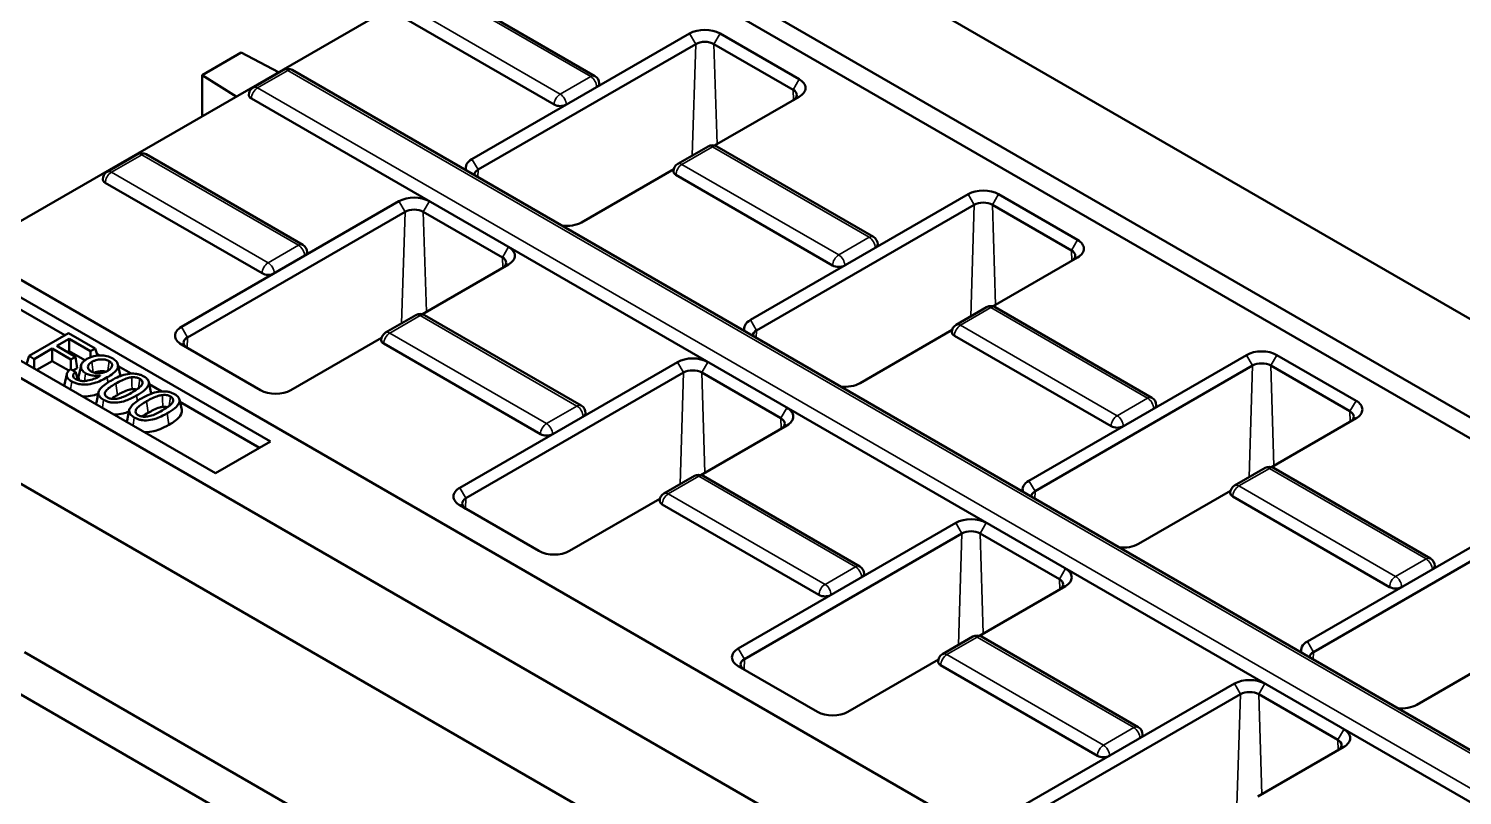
# Model space of a CAD drawing. Header units: millimetres. Extents: x 0 to 3089, y -40 to 1485.
# Drawn here: x 123.6 to 290.1, y 372.3 to 461.4 of the extents above; entities that cross this region are included whole.
import ezdxf

# ---------------------------------------------------------------- set-up
doc = ezdxf.new("R2010")
doc.units = ezdxf.units.MM
doc.header["$LTSCALE"] = 2.5
doc.layers.add('Sichtbar (ISO)', color=7, linetype='Continuous', lineweight=50)
doc.layers.add('Sichtbar schmal (ISO)', color=7, linetype='Continuous', lineweight=35)

msp = doc.modelspace()

# ---------------------------------------------------------------- linework, layer by layer
at = {"layer": 'Sichtbar (ISO)'}
for p, q in [((544.64, 281.255), (191.086, 485.379)), ((181.187, 479.664), (534.74, 275.54)), ((533.68, 273.703), (180.126, 477.827)), ((121.348, 438.278), (180.391, 472.366)), ((171.169, 466.394), (189.377, 455.882)), ((184.634, 452.566), (166.426, 463.079)), ((200.367, 460.833), (175.088, 446.239)), ((213.095, 455.526), (203.903, 460.833)), ((148.286, 458.628), (143.73, 455.997)), ((152.622, 456.334), (148.286, 458.628)), ((201.074, 459.609), (175.795, 445.014)), ((212.388, 454.301), (203.196, 459.609)), ((153.198, 456.596), (149.662, 454.555)), ((154.198, 456.596), (495.907, 259.31)), ((143.73, 455.997), (143.73, 451.2)), ((143.73, 455.997), (147.703, 453.494)), ((491.165, 255.995), (149.455, 453.281)), ((203.278, 447.817), (213.095, 453.485)), ((136.227, 446.798), (132.692, 444.757)), ((137.227, 446.798), (155.435, 436.286)), ((202.519, 447.717), (198.983, 445.676)), ((203.519, 447.717), (221.727, 437.205)), ((187.816, 438.89), (198.517, 445.069)), ((150.693, 432.971), (132.485, 443.483)), ((216.984, 433.889), (198.776, 444.401)), ((232.717, 442.156), (207.438, 427.561)), ((245.445, 436.849), (236.253, 442.156)), ((166.603, 441.34), (141.324, 426.745)), ((142.031, 425.52), (167.31, 440.115)), ((169.431, 440.115), (178.624, 434.808)), ((233.424, 440.931), (208.145, 426.336)), ((244.738, 435.624), (235.546, 440.931)), ((465.444, 234.307), (110.83, 439.043)), ((235.628, 429.14), (245.445, 434.808)), ((454.484, 229.204), (100.93, 433.328)), ((169.336, 428.221), (179.331, 433.991)), ((120.376, 431.491), (151.665, 413.426)), ((120.376, 430.05), (127.785, 425.772)), ((168.578, 428.121), (165.042, 426.08)), ((169.578, 428.121), (187.786, 417.609)), ((234.869, 429.04), (231.333, 426.998)), ((235.869, 429.04), (254.077, 418.527)), ((145.301, 409.751), (114.012, 427.816)), ((220.166, 420.213), (230.867, 426.391)), ((128.22, 426.023), (123.624, 423.369)), ((126.864, 424.536), (128.286, 425.358)), ((131.324, 424.231), (128.22, 426.023)), ((128.286, 425.358), (130.781, 423.917)), ((128.286, 423.917), (128.286, 425.358)), ((154.052, 419.396), (164.576, 425.473)), ((183.043, 414.293), (164.835, 424.806)), ((249.334, 415.212), (231.126, 425.724)), ((123.337, 422.432), (123.624, 423.369)), ((123.624, 423.369), (124.233, 423.017)), ((124.233, 423.017), (126.321, 424.223)), ((126.321, 424.223), (128.479, 422.977)), ((126.321, 422.782), (126.321, 424.223)), ((129.022, 423.29), (126.864, 424.536)), ((128.286, 423.917), (128.112, 423.816)), ((130.109, 422.865), (128.286, 423.917)), ((128.479, 422.977), (129.022, 423.29)), ((129.209, 421.958), (129.022, 423.29)), ((130.781, 423.917), (131.324, 424.231)), ((130.781, 423.228), (130.781, 423.917)), ((131.572, 423.417), (131.324, 424.231)), ((131.51, 423.622), (131.836, 423.433)), ((141.324, 424.703), (150.516, 419.396)), ((265.067, 423.479), (239.788, 408.884)), ((277.795, 418.172), (268.603, 423.479)), ((124.233, 421.915), (124.233, 423.017)), ((126.321, 422.782), (124.526, 421.746)), ((128.256, 421.665), (126.321, 422.782)), ((129.029, 421.535), (128.437, 421.82)), ((128.479, 421.8), (128.479, 422.977)), ((129.209, 421.958), (128.728, 421.68)), ((129.029, 421.535), (129.319, 420.557)), ((129.406, 421.072), (129.669, 422.278)), ((133.951, 422.375), (134.214, 421.169)), ((133.992, 422.189), (135.499, 421.318)), ((198.953, 422.662), (173.674, 408.067)), ((199.66, 421.438), (174.381, 406.843)), ((210.974, 416.13), (201.781, 421.438)), ((265.774, 422.254), (240.495, 407.659)), ((277.088, 416.947), (267.896, 422.254)), ((127.753, 420.064), (128.015, 421.27)), ((137.531, 420.366), (137.794, 419.16)), ((137.586, 420.113), (139.069, 419.257)), ((131.446, 417.951), (131.709, 419.158)), ((141.101, 418.305), (141.364, 417.099)), ((141.156, 418.052), (150.417, 412.705)), ((135.016, 415.89), (135.279, 417.097)), ((201.687, 409.544), (211.681, 415.314)), ((267.978, 410.462), (277.795, 416.13)), ((151.665, 413.426), (145.301, 409.751)), ((118.608, 410.874), (436.806, 227.162)), ((267.219, 410.362), (263.683, 408.321)), ((268.219, 410.362), (286.427, 399.85)), ((200.928, 409.444), (197.392, 407.402)), ((201.928, 409.444), (220.136, 398.931)), ((186.402, 400.719), (196.926, 406.795)), ((252.516, 401.535), (263.218, 407.714)), ((281.684, 396.534), (263.476, 407.047)), ((173.674, 406.026), (182.866, 400.719)), ((215.393, 395.616), (197.185, 406.128)), ((297.417, 404.801), (272.138, 390.207)), ((231.303, 403.985), (206.024, 389.39)), ((298.125, 403.577), (272.846, 388.982)), ((232.01, 402.76), (206.731, 388.165)), ((243.324, 397.453), (234.131, 402.76)), ((234.037, 390.866), (244.031, 396.636)), ((233.278, 390.766), (229.742, 388.725)), ((234.278, 390.766), (252.486, 380.254)), ((436.806, 207.844), (123.091, 388.967)), ((218.752, 382.042), (229.276, 388.118)), ((284.866, 382.858), (295.568, 389.036)), ((206.024, 387.349), (215.216, 382.042)), ((247.743, 376.938), (229.535, 387.451)), ((436.806, 202.667), (118.608, 386.379)), ((263.653, 385.308), (238.374, 370.713)), ((264.36, 384.083), (239.081, 369.488)), ((275.674, 378.776), (266.482, 384.083)), ((266.387, 372.189), (276.381, 377.959))]:
    msp.add_line(p, q, dxfattribs=at)
for centre, start, end in [((153.698, 455.73), 60, 120), ((188.877, 455.016), 0, 60), ((150.162, 453.689), 120, 180), ((136.727, 445.932), 60, 120), ((203.019, 446.851), 60, 120), ((133.192, 443.891), 120, 180), ((199.483, 444.81), 120, 180), ((221.227, 436.339), 0, 60), ((154.935, 435.42), 0, 60), ((169.078, 427.255), 60, 120), ((235.369, 428.174), 60, 120), ((231.833, 426.132), 120, 180), ((165.542, 425.214), 120, 180), ((253.577, 417.661), 0, 60), ((187.286, 416.743), 0, 60), ((267.719, 409.496), 60, 120), ((201.428, 408.578), 60, 120), ((264.183, 407.455), 120, 180), ((197.892, 406.536), 120, 180), ((285.927, 398.984), 0, 60), ((219.636, 398.065), 0, 60), ((233.778, 389.9), 60, 120), ((230.242, 387.859), 120, 180), ((251.986, 379.388), 0, 60)]:
    msp.add_arc(centre, 1, start, end, dxfattribs=at)
for centre, major_axis, start_param, end_param in [((202.135, 459.813), (-2.5, 0), 3.9269908, 5.4977871), ((202.135, 458.996), (-1.5, 0), 3.9269908, 5.4977871), ((188.877, 455.016), (1, 0), 5.4977871, 6.2831853), ((211.327, 454.506), (2.5, 0), 5.4977871, 7.0685835), ((150.162, 453.689), (-1, 0), 0, 0.7853982), ((211.327, 453.689), (1.5, 0), 5.4977871, 7.0685835), ((185.341, 452.975), (-1, 0), 0.7853982, 2.3561945), ((176.856, 445.218), (-2.5, 0), 5.4977871, 6.4846754), ((176.856, 444.401), (-1.5, 0), 5.4977871, 6.3071644), ((199.483, 444.81), (-1, 0), 0, 0.7853982), ((133.192, 443.891), (-1, 0), 0, 0.7853982), ((168.37, 440.319), (-2.5, 0), 3.9269908, 5.4977871), ((234.485, 441.135), (-2.5, 0), 3.9269908, 5.4977871), ((168.37, 439.502), (1.5, 0), 0.7853982, 2.3561945), ((234.485, 440.319), (-1.5, 0), 3.9269908, 5.4977871), ((186.048, 439.911), (2.5, 0), 4.5108988, 5.4977871), ((243.677, 435.828), (2.5, 0), 5.4977871, 7.0685835), ((154.935, 435.42), (1, 0), 5.4977871, 6.2831853), ((177.563, 434.195), (1.5, 0), 5.4977871, 7.0685835), ((177.563, 435.012), (2.5, 0), 5.4977871, 7.0685835), ((221.227, 436.339), (1, 0), 5.4977871, 6.2831853), ((243.677, 435.012), (1.5, 0), 5.4977871, 7.0685835), ((217.691, 434.297), (-1, 0), 0.7853982, 2.3561945), ((151.4, 433.379), (-1, 0), 0.7853982, 2.3561945), ((143.091, 425.724), (-2.5, 0), 5.4977871, 7.0685835), ((209.206, 426.541), (-2.5, 0), 5.4977871, 6.4846754), ((143.091, 424.908), (-1.5, 0), 5.4977871, 7.0685835), ((165.542, 425.214), (-1, 0), 0, 0.7853982), ((209.206, 425.724), (-1.5, 0), 5.4977871, 6.3071644), ((231.833, 426.132), (-1, 0), 0, 0.7853982), ((200.721, 421.642), (-2.5, 0), 3.9269908, 5.4977871), ((266.835, 422.458), (-2.5, 0), 3.9269908, 5.4977871), ((200.721, 420.825), (-1.5, 0), 3.9269908, 5.4977871), ((266.835, 421.642), (-1.5, 0), 3.9269908, 5.4977871), ((218.398, 421.233), (2.5, 0), 4.5108988, 5.4977871), ((152.284, 420.417), (2.5, 0), 3.9269908, 5.4977871), ((276.027, 417.151), (2.5, 0), 5.4977871, 7.0685835), ((187.286, 416.743), (1, 0), 5.4977871, 6.2831853), ((209.913, 416.334), (2.5, 0), 5.4977871, 7.0685835), ((253.577, 417.661), (1, 0), 5.4977871, 6.2831853), ((276.027, 416.334), (1.5, 0), 5.4977871, 7.0685835), ((209.913, 415.518), (1.5, 0), 5.4977871, 7.0685835), ((250.041, 415.62), (-1, 0), 0.7853982, 2.3561945), ((183.75, 414.701), (-1, 0), 0.7853982, 2.3561945), ((175.442, 407.047), (-2.5, 0), 5.4977871, 7.0685835), ((241.556, 407.863), (-2.5, 0), 5.4977871, 6.4846754), ((175.442, 406.23), (-1.5, 0), 5.4977871, 7.0685835), ((197.892, 406.536), (-1, 0), 0, 0.7853982), ((241.556, 407.047), (-1.5, 0), 5.4977871, 6.3071644), ((264.183, 407.455), (-1, 0), 0, 0.7853982), ((233.071, 402.964), (-2.5, 0), 3.9269908, 5.4977871), ((233.071, 402.148), (-1.5, 0), 3.9269908, 5.4977871), ((250.748, 402.556), (2.5, 0), 4.5108988, 5.4977871), ((184.634, 401.74), (2.5, 0), 3.9269908, 5.4977871), ((219.636, 398.065), (1, 0), 5.4977871, 6.2831853), ((242.263, 397.657), (2.5, 0), 5.4977871, 7.0685835), ((285.927, 398.984), (1, 0), 5.4977871, 6.2831853), ((242.263, 396.841), (1.5, 0), 5.4977871, 7.0685835), ((282.391, 396.943), (-1, 0), 0.7853982, 2.3561945), ((216.1, 396.024), (-1, 0), 0.7853982, 2.3561945), ((273.906, 389.186), (-2.5, 0), 5.4977871, 6.4846754), ((207.792, 388.369), (-2.5, 0), 5.4977871, 7.0685835), ((207.792, 387.553), (-1.5, 0), 5.4977871, 7.0685835), ((273.906, 388.369), (-1.5, 0), 5.4977871, 6.3071644), ((230.242, 387.859), (-1, 0), 0, 0.7853982), ((265.421, 384.287), (-2.5, 0), 3.9269908, 5.4977871), ((265.421, 383.47), (-1.5, 0), 3.9269908, 5.4977871), ((216.984, 383.062), (2.5, 0), 3.9269908, 5.4977871), ((283.099, 383.879), (2.5, 0), 4.5108988, 5.4977871), ((274.613, 378.98), (2.5, 0), 5.4977871, 7.0685835), ((251.986, 379.388), (1, 0), 5.4977871, 6.2831853), ((274.613, 378.163), (1.5, 0), 5.4977871, 7.0685835), ((248.45, 377.347), (-1, 0), 0.7853982, 2.3561945)]:
    msp.add_ellipse(centre, major_axis=major_axis, ratio=0.5773503, start_param=start_param, end_param=end_param, dxfattribs=at)
for points, knots in [([(133.345, 423.084), (133.149, 423.197), (132.926, 423.29), (132.431, 423.408), (132.18, 423.435), (131.731, 423.434), (131.46, 423.42), (130.847, 423.269), (130.582, 423.155), (130.35, 423.021)], [-0.96948886, -0.96948886, -0.96948886, -0.96948886, -0.67477274, -0.67477274, -0.39916598, -0.39916598, -0.19683266, -0.19683266, 0, 0, 0, 0]), ([(132.7, 420.892), (132.949, 421.035), (133.202, 421.196), (133.661, 421.557), (133.762, 421.692), (133.909, 421.914), (133.966, 422.067), (133.968, 422.417), (133.887, 422.576), (133.702, 422.837), (133.545, 422.969), (133.345, 423.084)], [-0.48631767, -0.48631767, -0.48631767, -0.48631767, -0.44423241, -0.44423241, -0.39363667, -0.39363667, -0.29229278, -0.29229278, -0.16955227, -0.16955227, 0, 0, 0, 0]), ([(128.437, 421.82), (128.308, 421.724), (128.198, 421.619), (128.043, 421.392), (128.002, 421.274), (128.003, 421.053), (128.031, 420.928), (128.235, 420.65), (128.395, 420.525), (128.584, 420.416)], [-0.68951285, -0.68951285, -0.68951285, -0.68951285, -0.50174384, -0.50174384, -0.3139659, -0.3139659, -0.16017748, -0.16017748, 0, 0, 0, 0]), ([(129.061, 420.675), (128.976, 420.724), (128.902, 420.779), (128.794, 420.897), (128.76, 420.957), (128.73, 421.084), (128.735, 421.153), (128.822, 421.341), (128.92, 421.444), (129.029, 421.535)], [-0.37928328, -0.37928328, -0.37928328, -0.37928328, -0.28693062, -0.28693062, -0.20125795, -0.20125795, -0.11498021, -0.11498021, 0, 0, 0, 0]), ([(130.35, 423.021), (130.227, 422.95), (130.113, 422.874), (129.925, 422.714), (129.848, 422.633), (129.693, 422.407), (129.649, 422.262), (129.659, 421.977), (129.701, 421.847), (129.886, 421.589), (130.028, 421.472), (130.206, 421.369)], [-0.64639851, -0.64639851, -0.64639851, -0.64639851, -0.54240257, -0.54240257, -0.44666442, -0.44666442, -0.29023956, -0.29023956, -0.15072306, -0.15072306, 0, 0, 0, 0]), ([(130.844, 421.575), (130.72, 421.647), (130.62, 421.728), (130.491, 421.909), (130.462, 422.002), (130.464, 422.175), (130.484, 422.275), (130.644, 422.495), (130.768, 422.591), (130.914, 422.676)], [-0.55866463, -0.55866463, -0.55866463, -0.55866463, -0.39921195, -0.39921195, -0.24785333, -0.24785333, -0.12409779, -0.12409779, 0, 0, 0, 0]), ([(132.77, 421.656), (132.679, 421.604), (132.581, 421.555), (132.38, 421.474), (132.279, 421.441), (132.04, 421.386), (131.879, 421.362), (131.536, 421.364), (131.391, 421.38), (131.098, 421.451), (130.963, 421.507), (130.844, 421.575)], [-0.50624241, -0.50624241, -0.50624241, -0.50624241, -0.40107132, -0.40107132, -0.30665609, -0.30665609, -0.19046621, -0.19046621, -0.10080402, -0.10080402, 0, 0, 0, 0]), ([(130.914, 422.676), (131.008, 422.73), (131.11, 422.78), (131.322, 422.863), (131.429, 422.896), (131.754, 422.968), (131.95, 422.98), (132.27, 422.974), (132.421, 422.958), (132.71, 422.89), (132.838, 422.839), (132.949, 422.775)], [-0.39963229, -0.39963229, -0.39963229, -0.39963229, -0.34083715, -0.34083715, -0.28673458, -0.28673458, -0.18742455, -0.18742455, -0.09448586, -0.09448586, 0, 0, 0, 0]), ([(132.538, 421.538), (132.514, 421.546), (132.49, 421.552), (132.357, 421.584), (132.242, 421.596), (131.999, 421.602), (131.837, 421.596), (131.557, 421.537), (131.459, 421.507), (131.324, 421.454), (131.282, 421.436), (131.241, 421.417)], [0.05697317, 0.05697317, 0.05697317, 0.05697317, 0.07318275, 0.07318275, 0.14318885, 0.14318885, 0.21953159, 0.21953159, 0.26483245, 0.26483245, 0.28639507, 0.28639507, 0.28639507, 0.28639507]), ([(132.949, 422.775), (133.005, 422.743), (133.055, 422.708), (133.142, 422.633), (133.177, 422.594), (133.265, 422.468), (133.289, 422.377), (133.286, 422.202), (133.262, 422.101), (133.083, 421.863), (132.937, 421.753), (132.77, 421.656)], [-0.54891809, -0.54891809, -0.54891809, -0.54891809, -0.47892723, -0.47892723, -0.41112146, -0.41112146, -0.26976762, -0.26976762, -0.1415017, -0.1415017, 0, 0, 0, 0]), ([(128.584, 420.416), (128.703, 420.348), (128.834, 420.286), (129.111, 420.183), (129.254, 420.142), (129.611, 420.07), (129.878, 420.038), (130.592, 420.065), (130.933, 420.142), (131.695, 420.359), (132.225, 420.617), (132.7, 420.892)], [-0.96249375, -0.96249375, -0.96249375, -0.96249375, -0.84693411, -0.84693411, -0.73698943, -0.73698943, -0.58763986, -0.58763986, -0.40359606, -0.40359606, 0, 0, 0, 0]), ([(131.8, 421.019), (131.592, 420.899), (131.365, 420.793), (130.969, 420.647), (130.703, 420.556), (130.294, 420.477), (130.115, 420.452), (129.79, 420.461), (129.637, 420.472), (129.319, 420.549), (129.181, 420.606), (129.061, 420.675)], [-1.5014506, -1.5014506, -1.5014506, -1.5014506, -0.8178557, -0.8178557, -0.4069315, -0.4069315, -0.206923, -0.206923, -0.102324, -0.102324, 0, 0, 0, 0]), ([(129.503, 420.505), (129.433, 420.621), (129.397, 420.742), (129.386, 420.941), (129.393, 421.01), (129.407, 421.072)], [0.1959316, 0.1959316, 0.1959316, 0.1959316, 0.32496256, 0.32496256, 0.40285339, 0.40285339, 0.40285339, 0.40285339]), ([(130.206, 421.369), (130.343, 421.29), (130.497, 421.224), (130.873, 421.115), (131.066, 421.087), (131.447, 421.052), (131.679, 421.055), (131.909, 421.086)], [-0.30847857, -0.30847857, -0.30847857, -0.30847857, -0.23171638, -0.23171638, -0.14157874, -0.14157874, 0, 0, 0, 0]), ([(133.124, 420.501), (132.644, 420.224), (132.208, 419.918), (131.83, 419.464), (131.741, 419.314), (131.709, 419.158)], [-0.52346071, -0.52346071, -0.52346071, -0.52346071, -0.16241014, -0.16241014, 0, 0, 0, 0]), ([(131.909, 421.086), (131.888, 421.073), (131.866, 421.059), (131.831, 421.038), (131.814, 421.027), (131.8, 421.019)], [-0.03050455, -0.03050455, -0.03050455, -0.03050455, -0.012056401, -0.012056401, 0, 0, 0, 0]), ([(132.742, 418.55), (132.679, 418.586), (132.624, 418.627), (132.534, 418.716), (132.5, 418.762), (132.433, 418.906), (132.43, 419.004), (132.468, 419.176), (132.506, 419.279), (132.91, 419.679), (133.31, 419.937), (133.706, 420.166)], [-1.1866143, -1.1866143, -1.1866143, -1.1866143, -1.0267112, -1.0267112, -0.8693215, -0.8693215, -0.568476, -0.568476, -0.3361961, -0.3361961, 0, 0, 0, 0]), ([(136.971, 420.991), (136.86, 421.055), (136.738, 421.114), (136.485, 421.209), (136.357, 421.246), (136.103, 421.296), (135.874, 421.333), (135.239, 421.309), (134.933, 421.253), (134.365, 421.096), (133.869, 420.932), (133.124, 420.501)], [-3.4963017, -3.4963017, -3.4963017, -3.4963017, -2.6750399, -2.6750399, -1.9197715, -1.9197715, -1.2734095, -1.2734095, -0.6322537, -0.6322537, 0, 0, 0, 0]), ([(133.706, 420.166), (134.167, 420.432), (134.638, 420.662), (135.218, 420.837), (135.383, 420.876), (135.549, 420.894)], [-0.39276454, -0.39276454, -0.39276454, -0.39276454, -0.10108737, -0.10108737, 0, 0, 0, 0]), ([(136.498, 420.726), (136.562, 420.689), (136.618, 420.648), (136.709, 420.558), (136.743, 420.51), (136.81, 420.367), (136.814, 420.268), (136.776, 420.098), (136.737, 419.994), (136.334, 419.595), (135.934, 419.337), (135.538, 419.108)], [-1.1940424, -1.1940424, -1.1940424, -1.1940424, -1.0310083, -1.0310083, -0.8708852, -0.8708852, -0.5685151, -0.5685151, -0.3361961, -0.3361961, 0, 0, 0, 0]), ([(135.549, 420.894), (135.653, 420.904), (135.759, 420.908), (135.964, 420.897), (136.06, 420.884), (136.283, 420.831), (136.398, 420.784), (136.498, 420.726)], [-0.2085636, -0.2085636, -0.2085636, -0.2085636, -0.14479842, -0.14479842, -0.08510726, -0.08510726, 0, 0, 0, 0]), ([(136.12, 418.772), (136.424, 418.948), (136.764, 419.162), (137.207, 419.544), (137.344, 419.717), (137.532, 420.042), (137.546, 420.174), (137.542, 420.382), (137.497, 420.505), (137.312, 420.761), (137.157, 420.884), (136.971, 420.991)], [-0.5160632, -0.5160632, -0.5160632, -0.5160632, -0.43823942, -0.43823942, -0.37323891, -0.37323891, -0.28834105, -0.28834105, -0.15757476, -0.15757476, 0, 0, 0, 0]), ([(131.669, 418.973), (131.483, 418.904), (131.333, 418.859), (130.911, 418.747), (130.587, 418.69), (130.1, 418.668), (129.964, 418.67), (129.842, 418.676)], [0.4321266, 0.4321266, 0.4321266, 0.4321266, 0.695536, 0.695536, 1.3959662, 1.3959662, 1.7098903, 1.7098903, 1.7098903, 1.7098903]), ([(131.709, 419.158), (131.693, 419.073), (131.693, 418.988), (131.732, 418.821), (131.77, 418.741), (131.929, 418.519), (132.089, 418.393), (132.28, 418.283)], [-0.33795776, -0.33795776, -0.33795776, -0.33795776, -0.24904922, -0.24904922, -0.1623187, -0.1623187, 0, 0, 0, 0]), ([(132.28, 418.283), (132.39, 418.219), (132.511, 418.161), (132.763, 418.066), (132.891, 418.029), (133.144, 417.98), (133.375, 417.943), (134.014, 417.967), (134.318, 418.022), (134.893, 418.182), (135.387, 418.349), (136.12, 418.772)], [-3.3930822, -3.3930822, -3.3930822, -3.3930822, -2.5959817, -2.5959817, -1.8597489, -1.8597489, -1.2335189, -1.2335189, -0.621688, -0.621688, 0, 0, 0, 0]), ([(135.538, 419.108), (135.258, 418.946), (134.934, 418.773), (134.412, 418.551), (134.195, 418.473), (133.762, 418.377), (133.593, 418.375), (133.323, 418.379), (133.193, 418.393), (132.946, 418.452), (132.837, 418.495), (132.742, 418.55)], [-0.43915808, -0.43915808, -0.43915808, -0.43915808, -0.31892762, -0.31892762, -0.24260466, -0.24260466, -0.16031039, -0.16031039, -0.08057887, -0.08057887, 0, 0, 0, 0]), ([(135.595, 419.519), (135.473, 419.506), (135.349, 419.477), (134.772, 419.313), (134.26, 419.045), (133.893, 418.833)], [0.00018349, 0.00018349, 0.00018349, 0.00018349, 0.07447712, 0.07447712, 0.38561098, 0.38561098, 0.38561098, 0.38561098]), ([(136.694, 418.44), (136.213, 418.163), (135.777, 417.857), (135.399, 417.403), (135.311, 417.253), (135.279, 417.097)], [-0.52346071, -0.52346071, -0.52346071, -0.52346071, -0.16241014, -0.16241014, 0, 0, 0, 0]), ([(136.127, 419.475), (136.102, 419.483), (136.077, 419.49), (135.984, 419.513), (135.911, 419.522), (135.755, 419.53), (135.674, 419.527), (135.595, 419.519)], [0.05478909, 0.05478909, 0.05478909, 0.05478909, 0.07842588, 0.07842588, 0.14908591, 0.14908591, 0.2241794, 0.2241794, 0.2241794, 0.2241794]), ([(136.312, 416.489), (136.249, 416.525), (136.193, 416.566), (136.103, 416.655), (136.07, 416.701), (136.003, 416.845), (136, 416.943), (136.038, 417.115), (136.076, 417.218), (136.48, 417.618), (136.879, 417.876), (137.276, 418.105)], [-1.1866143, -1.1866143, -1.1866143, -1.1866143, -1.0267112, -1.0267112, -0.8693215, -0.8693215, -0.568476, -0.568476, -0.3361961, -0.3361961, 0, 0, 0, 0]), ([(140.541, 418.93), (140.429, 418.994), (140.308, 419.053), (140.055, 419.148), (139.926, 419.185), (139.672, 419.235), (139.444, 419.272), (138.809, 419.248), (138.503, 419.192), (137.935, 419.035), (137.439, 418.871), (136.694, 418.44)], [-3.4963017, -3.4963017, -3.4963017, -3.4963017, -2.6750399, -2.6750399, -1.9197715, -1.9197715, -1.2734095, -1.2734095, -0.6322537, -0.6322537, 0, 0, 0, 0]), ([(137.276, 418.105), (137.737, 418.371), (138.208, 418.601), (138.787, 418.776), (138.953, 418.815), (139.118, 418.833)], [-0.39276454, -0.39276454, -0.39276454, -0.39276454, -0.10108737, -0.10108737, 0, 0, 0, 0]), ([(137.794, 419.16), (137.803, 419.118), (137.808, 419.077), (137.809, 419.018), (137.809, 419), (137.808, 418.98)], [0.285657743, 0.285657743, 0.285657743, 0.285657743, 0.329290683, 0.329290683, 0.346232234, 0.346232234, 0.346232234, 0.346232234]), ([(140.068, 418.665), (140.132, 418.628), (140.188, 418.587), (140.279, 418.497), (140.313, 418.449), (140.38, 418.306), (140.384, 418.207), (140.345, 418.037), (140.307, 417.933), (139.903, 417.534), (139.504, 417.276), (139.108, 417.047)], [-1.1940424, -1.1940424, -1.1940424, -1.1940424, -1.0310083, -1.0310083, -0.8708852, -0.8708852, -0.5685151, -0.5685151, -0.3361961, -0.3361961, 0, 0, 0, 0]), ([(139.118, 418.833), (139.223, 418.843), (139.329, 418.847), (139.534, 418.836), (139.63, 418.823), (139.853, 418.77), (139.967, 418.723), (140.068, 418.665)], [-0.2085636, -0.2085636, -0.2085636, -0.2085636, -0.14479842, -0.14479842, -0.08510726, -0.08510726, 0, 0, 0, 0]), ([(139.689, 416.711), (139.994, 416.887), (140.334, 417.101), (140.777, 417.483), (140.914, 417.656), (141.102, 417.981), (141.116, 418.113), (141.112, 418.321), (141.067, 418.444), (140.881, 418.7), (140.726, 418.823), (140.541, 418.93)], [-0.5160632, -0.5160632, -0.5160632, -0.5160632, -0.43823942, -0.43823942, -0.37323891, -0.37323891, -0.28834105, -0.28834105, -0.15757476, -0.15757476, 0, 0, 0, 0]), ([(135.239, 416.915), (134.966, 416.808), (134.737, 416.74), (134.234, 416.62), (133.908, 416.575), (133.542, 416.575), (133.51, 416.575), (133.48, 416.576)], [0.35232498, 0.35232498, 0.35232498, 0.35232498, 0.67257729, 0.67257729, 1.18476171, 1.18476171, 1.23364299, 1.23364299, 1.23364299, 1.23364299]), ([(135.279, 417.097), (135.262, 417.012), (135.263, 416.927), (135.302, 416.76), (135.339, 416.68), (135.498, 416.458), (135.658, 416.332), (135.85, 416.222)], [-0.33795776, -0.33795776, -0.33795776, -0.33795776, -0.24904922, -0.24904922, -0.1623187, -0.1623187, 0, 0, 0, 0]), ([(135.85, 416.222), (135.96, 416.158), (136.08, 416.1), (136.332, 416.005), (136.461, 415.968), (136.713, 415.919), (136.945, 415.882), (137.583, 415.906), (137.888, 415.961), (138.462, 416.121), (138.957, 416.288), (139.689, 416.711)], [-3.3930822, -3.3930822, -3.3930822, -3.3930822, -2.5959817, -2.5959817, -1.8597489, -1.8597489, -1.2335189, -1.2335189, -0.621688, -0.621688, 0, 0, 0, 0]), ([(139.108, 417.047), (138.828, 416.885), (138.504, 416.712), (137.981, 416.49), (137.764, 416.412), (137.332, 416.316), (137.163, 416.314), (136.893, 416.318), (136.763, 416.332), (136.516, 416.391), (136.407, 416.434), (136.312, 416.489)], [-0.43915808, -0.43915808, -0.43915808, -0.43915808, -0.31892762, -0.31892762, -0.24260466, -0.24260466, -0.16031039, -0.16031039, -0.08057887, -0.08057887, 0, 0, 0, 0]), ([(139.165, 417.458), (139.043, 417.445), (138.919, 417.416), (138.341, 417.252), (137.83, 416.984), (137.463, 416.772)], [0.00018349, 0.00018349, 0.00018349, 0.00018349, 0.07447712, 0.07447712, 0.38561098, 0.38561098, 0.38561098, 0.38561098]), ([(139.696, 417.414), (139.671, 417.422), (139.647, 417.429), (139.554, 417.452), (139.481, 417.461), (139.325, 417.469), (139.244, 417.466), (139.165, 417.458)], [0.05478909, 0.05478909, 0.05478909, 0.05478909, 0.07842588, 0.07842588, 0.14908591, 0.14908591, 0.2241794, 0.2241794, 0.2241794, 0.2241794]), ([(141.364, 417.099), (141.373, 417.057), (141.378, 417.016), (141.381, 416.871), (141.362, 416.682), (141.087, 416.285), (140.951, 416.114), (140.426, 415.709), (140.145, 415.533), (139.876, 415.378)], [0.28565774, 0.28565774, 0.28565774, 0.28565774, 0.32929068, 0.32929068, 0.43636517, 0.43636517, 0.4915585, 0.4915585, 0.53411148, 0.53411148, 0.53411148, 0.53411148]), ([(139.876, 415.378), (139.084, 414.921), (138.52, 414.73), (137.803, 414.559), (137.478, 414.514), (137.111, 414.514), (137.08, 414.514), (137.05, 414.515)], [0, 0, 0, 0, 0.6725773, 0.6725773, 1.1847617, 1.1847617, 1.233643, 1.233643, 1.233643, 1.233643])]:
    msp.add_open_spline(points, degree=3, knots=knots, dxfattribs=at)
for points in [[(127.74, 419.891), (127.736, 419.949), (127.74, 420.007), (127.753, 420.064)], [(134.214, 421.169), (134.223, 421.127), (134.229, 421.083), (134.231, 421.038)], [(133.893, 418.833), (133.677, 418.708), (133.424, 418.554), (133.208, 418.396)], [(131.435, 417.757), (131.428, 417.844), (131.439, 417.913), (131.446, 417.951)], [(137.463, 416.772), (137.246, 416.647), (136.994, 416.493), (136.778, 416.335)], [(135.005, 415.696), (134.997, 415.783), (135.009, 415.852), (135.016, 415.89)]]:
    msp.add_open_spline(points, degree=3, dxfattribs=at)
at = {"layer": 'Sichtbar schmal (ISO)'}
for p, q in [((188.877, 455.832), (170.669, 466.345)), ((185.341, 453.791), (167.133, 464.304)), ((201.074, 459.609), (200.367, 460.833)), ((203.196, 459.609), (203.903, 460.833)), ((201.074, 459.609), (200.675, 446.653)), ((203.196, 459.609), (203.554, 447.976)), ((150.162, 454.506), (153.698, 456.547)), ((495.407, 259.261), (153.698, 456.547)), ((188.877, 455.832), (185.341, 453.791)), ((212.388, 454.301), (213.095, 455.526)), ((491.872, 257.22), (150.162, 454.506)), ((212.388, 454.301), (212.425, 453.099)), ((133.192, 444.708), (136.727, 446.749)), ((154.935, 436.237), (136.727, 446.749)), ((199.483, 445.626), (203.019, 447.667)), ((221.227, 437.155), (203.019, 447.667)), ((151.4, 434.195), (133.192, 444.708)), ((175.088, 446.239), (175.795, 445.014)), ((175.795, 445.014), (175.768, 444.143)), ((217.691, 435.114), (199.483, 445.626)), ((233.424, 440.931), (232.717, 442.156)), ((235.546, 440.931), (236.253, 442.156)), ((166.603, 441.34), (167.31, 440.115)), ((167.31, 440.115), (166.911, 427.159)), ((170.138, 441.34), (169.431, 440.115)), ((169.431, 440.115), (169.789, 428.482)), ((233.424, 440.931), (233.026, 427.975)), ((235.546, 440.931), (235.904, 429.299)), ((221.227, 437.155), (217.691, 435.114)), ((244.738, 435.624), (245.445, 436.849)), ((154.935, 436.237), (151.4, 434.195)), ((179.331, 436.032), (178.624, 434.808)), ((178.624, 434.808), (178.661, 433.605)), ((244.738, 435.624), (244.775, 434.422)), ((165.542, 426.03), (169.078, 428.072)), ((187.286, 417.559), (169.078, 428.072)), ((231.833, 426.949), (235.369, 428.99)), ((253.577, 418.478), (235.369, 428.99)), ((141.324, 426.745), (142.031, 425.52)), ((207.438, 427.561), (208.145, 426.336)), ((250.041, 416.436), (231.833, 426.949)), ((142.031, 425.52), (141.994, 424.317)), ((183.75, 415.518), (165.542, 426.03)), ((208.145, 426.336), (208.118, 425.465)), ((265.774, 422.254), (265.067, 423.479)), ((267.896, 422.254), (268.603, 423.479)), ((131.084, 421.464), (130.914, 422.676)), ((132.794, 421.67), (132.949, 422.775)), ((199.66, 421.438), (198.953, 422.662)), ((199.66, 421.438), (199.261, 408.482)), ((201.781, 421.438), (202.488, 422.662)), ((201.781, 421.438), (202.139, 409.805)), ((265.774, 422.254), (265.376, 409.298)), ((267.896, 422.254), (268.254, 410.622)), ((128.453, 419.479), (128.584, 420.416)), ((130.079, 420.46), (130.206, 421.369)), ((132.784, 420.295), (132.7, 420.892)), ((133.893, 418.833), (133.706, 420.166)), ((136.345, 419.634), (136.498, 420.726)), ((132.148, 417.345), (132.28, 418.283)), ((136.209, 418.138), (136.12, 418.772)), ((137.463, 416.772), (137.276, 418.105)), ((139.914, 417.573), (140.068, 418.665)), ((253.577, 418.478), (250.041, 416.436)), ((277.088, 416.947), (277.795, 418.172)), ((139.876, 415.378), (139.689, 416.711)), ((187.286, 417.559), (183.75, 415.518)), ((210.974, 416.13), (211.681, 417.355)), ((277.088, 416.947), (277.125, 415.744)), ((135.718, 415.284), (135.85, 416.222)), ((210.974, 416.13), (211.011, 414.928)), ((264.183, 408.272), (267.719, 410.313)), ((285.927, 399.8), (267.719, 410.313)), ((173.674, 408.067), (174.381, 406.843)), ((197.892, 407.353), (201.428, 409.394)), ((219.636, 398.882), (201.428, 409.394)), ((239.788, 408.884), (240.495, 407.659)), ((282.391, 397.759), (264.183, 408.272)), ((174.381, 406.843), (174.344, 405.64)), ((216.1, 396.841), (197.892, 407.353)), ((240.495, 407.659), (240.469, 406.788)), ((232.01, 402.76), (231.303, 403.985)), ((234.131, 402.76), (234.839, 403.985)), ((232.01, 402.76), (231.611, 389.804)), ((234.131, 402.76), (234.489, 391.128)), ((285.927, 399.8), (282.391, 397.759)), ((219.636, 398.882), (216.1, 396.841)), ((243.324, 397.453), (244.031, 398.678)), ((243.324, 397.453), (243.361, 396.25)), ((230.242, 388.676), (233.778, 390.717)), ((251.986, 380.204), (233.778, 390.717)), ((272.138, 390.207), (272.846, 388.982)), ((206.024, 389.39), (206.731, 388.165)), ((206.731, 388.165), (206.694, 386.963)), ((248.45, 378.163), (230.242, 388.676)), ((272.846, 388.982), (272.819, 388.111)), ((264.36, 384.083), (263.653, 385.308)), ((266.482, 384.083), (267.189, 385.308)), ((264.36, 384.083), (263.961, 371.127)), ((266.482, 384.083), (266.84, 372.45)), ((251.986, 380.204), (248.45, 378.163)), ((275.674, 378.776), (276.381, 380)), ((275.674, 378.776), (275.711, 377.573))]:
    msp.add_line(p, q, dxfattribs=at)
for centre, major_axis, start_param, end_param in [((153.698, 455.73), (-0.5, 0.866), 5.4977871, 6.2831853), ((153.698, 455.73), (0.5, 0.866), 0, 0.7853982), ((188.877, 455.016), (0.5, 0.866), 0, 0.7853982), ((188.877, 455.016), (-0.5, 0.866), 3.9269908, 5.4977871), ((150.162, 453.689), (0.5, 0.866), 0.7853982, 2.3561945), ((150.162, 453.689), (-0.5, 0.866), 5.4977871, 6.2831853), ((185.341, 452.975), (-0.5, -0.866), 3.9269908, 5.4977871), ((185.341, 452.975), (-0.5, 0.866), 3.9269908, 5.4977871), ((136.727, 445.932), (-0.5, 0.866), 5.4977871, 6.2831853), ((136.727, 445.932), (0.5, 0.866), 0, 0.7853982), ((203.019, 446.851), (-0.5, 0.866), 5.4977871, 6.2831853), ((203.019, 446.851), (0.5, 0.866), 0, 0.7853982), ((133.192, 443.891), (0.5, 0.866), 0.7853982, 2.3561945), ((133.192, 443.891), (-0.5, 0.866), 5.4977871, 6.2831853), ((199.483, 444.81), (0.5, 0.866), 0.7853982, 2.3561945), ((199.483, 444.81), (-0.5, 0.866), 5.4977871, 6.2831853), ((221.227, 436.339), (0.5, 0.866), 0, 0.7853982), ((221.227, 436.339), (-0.5, 0.866), 3.9269908, 5.4977871), ((154.935, 435.42), (0.5, 0.866), 0, 0.7853982), ((154.935, 435.42), (-0.5, 0.866), 3.9269908, 5.4977871), ((217.691, 434.297), (-0.5, -0.866), 3.9269908, 5.4977871), ((217.691, 434.297), (-0.5, 0.866), 3.9269908, 5.4977871), ((151.4, 433.379), (-0.5, -0.866), 3.9269908, 5.4977871), ((151.4, 433.379), (-0.5, 0.866), 3.9269908, 5.4977871), ((169.078, 427.255), (-0.5, 0.866), 5.4977871, 6.2831853), ((169.078, 427.255), (0.5, 0.866), 0, 0.7853982), ((235.369, 428.174), (-0.5, 0.866), 5.4977871, 6.2831853), ((235.369, 428.174), (0.5, 0.866), 0, 0.7853982), ((231.833, 426.132), (0.5, 0.866), 0.7853982, 2.3561945), ((231.833, 426.132), (-0.5, 0.866), 5.4977871, 6.2831853), ((165.542, 425.214), (0.5, 0.866), 0.7853982, 2.3561945), ((165.542, 425.214), (-0.5, 0.866), 5.4977871, 6.2831853), ((253.577, 417.661), (0.5, 0.866), 0, 0.7853982), ((253.577, 417.661), (-0.5, 0.866), 3.9269908, 5.4977871), ((187.286, 416.743), (0.5, 0.866), 0, 0.7853982), ((187.286, 416.743), (-0.5, 0.866), 3.9269908, 5.4977871), ((250.041, 415.62), (-0.5, -0.866), 3.9269908, 5.4977871), ((250.041, 415.62), (-0.5, 0.866), 3.9269908, 5.4977871), ((183.75, 414.701), (-0.5, -0.866), 3.9269908, 5.4977871), ((183.75, 414.701), (-0.5, 0.866), 3.9269908, 5.4977871), ((267.719, 409.496), (-0.5, 0.866), 5.4977871, 6.2831853), ((267.719, 409.496), (0.5, 0.866), 0, 0.7853982), ((201.428, 408.578), (-0.5, 0.866), 5.4977871, 6.2831853), ((201.428, 408.578), (0.5, 0.866), 0, 0.7853982), ((264.183, 407.455), (0.5, 0.866), 0.7853982, 2.3561945), ((264.183, 407.455), (-0.5, 0.866), 5.4977871, 6.2831853), ((197.892, 406.536), (0.5, 0.866), 0.7853982, 2.3561945), ((197.892, 406.536), (-0.5, 0.866), 5.4977871, 6.2831853), ((285.927, 398.984), (0.5, 0.866), 0, 0.7853982), ((285.927, 398.984), (-0.5, 0.866), 3.9269908, 5.4977871), ((219.636, 398.065), (0.5, 0.866), 0, 0.7853982), ((219.636, 398.065), (-0.5, 0.866), 3.9269908, 5.4977871), ((216.1, 396.024), (-0.5, -0.866), 3.9269908, 5.4977871), ((216.1, 396.024), (-0.5, 0.866), 3.9269908, 5.4977871), ((282.391, 396.943), (-0.5, -0.866), 3.9269908, 5.4977871), ((282.391, 396.943), (-0.5, 0.866), 3.9269908, 5.4977871), ((233.778, 389.9), (-0.5, 0.866), 5.4977871, 6.2831853), ((233.778, 389.9), (0.5, 0.866), 0, 0.7853982), ((230.242, 387.859), (0.5, 0.866), 0.7853982, 2.3561945), ((230.242, 387.859), (-0.5, 0.866), 5.4977871, 6.2831853), ((251.986, 379.388), (0.5, 0.866), 0, 0.7853982), ((251.986, 379.388), (-0.5, 0.866), 3.9269908, 5.4977871), ((248.45, 377.347), (-0.5, -0.866), 3.9269908, 5.4977871), ((248.45, 377.347), (-0.5, 0.866), 3.9269908, 5.4977871)]:
    msp.add_ellipse(centre, major_axis=major_axis, ratio=0.5773503, start_param=start_param, end_param=end_param, dxfattribs=at)
for points, knots in [([(135.595, 419.519), (135.591, 419.634), (135.587, 419.749), (135.572, 420.204), (135.56, 420.553), (135.549, 420.894)], [0.1506788, 0.1506788, 0.1506788, 0.1506788, 0.22638388, 0.22638388, 0.45402698, 0.45402698, 0.45402698, 0.45402698]), ([(139.165, 417.458), (139.161, 417.573), (139.157, 417.688), (139.142, 418.143), (139.13, 418.492), (139.118, 418.833)], [0.15067879, 0.15067879, 0.15067879, 0.15067879, 0.22638387, 0.22638387, 0.45402677, 0.45402677, 0.45402677, 0.45402677])]:
    msp.add_open_spline(points, degree=3, knots=knots, dxfattribs=at)

doc.saveas('drawing.dxf')
